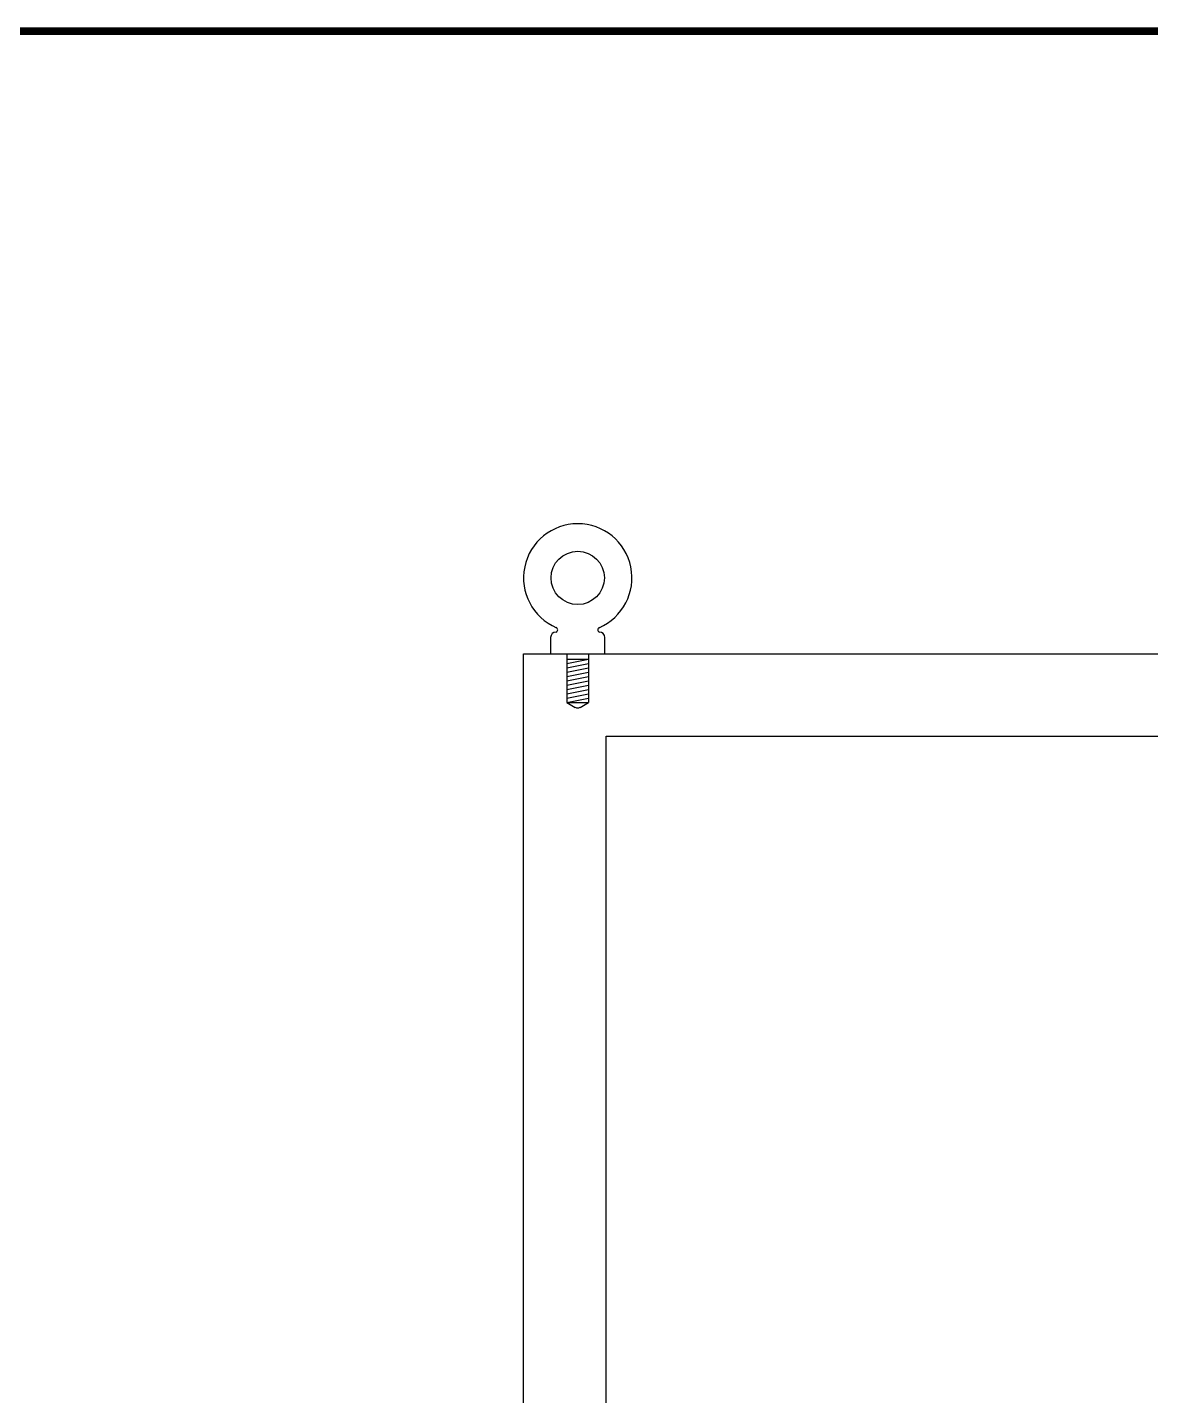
# Model space of a CAD drawing. Header units: millimetres. Extents: x 0 to 840, y -1485 to 297.
# Drawn here: x 125.8 to 177.6, y -964 to -900.8 of the extents above; entities that cross this region are included whole.
import ezdxf

# ---------------------------------------------------------------- set-up
doc = ezdxf.new("R2010")
doc.units = ezdxf.units.MM
doc.layers.add('MEMBRETE', color=7, linetype='Continuous')

# ---------------------------------------------------------------- blocks, each defined once
blk = doc.blocks.new('CANCAMO_8')
at = {"color": 2}
for p, q in [((-1.25, 0.75), (-1.25, 0)), ((1.25, 0), (1.25, 0.75)), ((-1.25, 0), (1.25, 0))]:
    blk.add_line(p, q, dxfattribs=at)
at = {"color": 3}
for p, q in [((-0.5, 0), (-0.5, -2.25)), ((0.5, 0), (0.5, -2.25)), ((-0.5, -0.25), (0.5, -0.25)), ((-0.5, -0.45), (0.5, -0.25)), ((-0.5, -0.65), (0.5, -0.45)), ((-0.5, -0.85), (0.5, -0.65)), ((-0.5, -1.05), (0.5, -0.85)), ((-0.5, -1.25), (0.5, -1.05)), ((-0.5, -1.45), (0.5, -1.25)), ((-0.5, -1.65), (0.5, -1.45)), ((-0.5, -1.85), (0.5, -1.65)), ((-0.5, -2.05), (0.5, -1.85)), ((-0.5, -2.25), (0.5, -2.05)), ((-0.5, -2.25), (0.5, -2.25)), ((-0.5, -2.25), (-0.112, -2.474)), ((0.112, -2.474), (0.5, -2.25))]:
    blk.add_line(p, q, dxfattribs=at)
at = {"color": 2}
blk.add_circle((0, 3.5), 1.23, dxfattribs=at)
for centre, radius, start, end in [((0, 3.5), 2.5, 293.22031, 246.77969), ((-1, 0.75), 0.25, 90, 180), ((-1.037, 1.104), 0.111, 289.35148, 70.64852), ((1.037, 1.104), 0.111, 109.35148, 250.64852), ((1, 0.75), 0.25, 0, 90)]:
    blk.add_arc(centre, radius, start, end, dxfattribs=at)
at = {"color": 3}
blk.add_arc((0, -2.25), 0.25, 243.43495, 296.56505, dxfattribs=at)

msp = doc.modelspace()

# ---------------------------------------------------------------- linework, layer by layer
at = {"color": 5}
for points in [[(148.6457, -929.7301), (228.6457, -929.7301), (228.6457, -1129.7301), (148.6457, -1129.7301)], [(152.4557, -933.5401), (224.8357, -933.5401), (224.8357, -1125.9201), (152.4557, -1125.9201)]]:
    msp.add_lwpolyline(points, close=True, dxfattribs=at)
at = {"layer": 'MEMBRETE', "const_width": 0.3537}
msp.add_lwpolyline([(15, -1178), (415, -1178), (415, -901), (15, -901)], close=True, dxfattribs=at)

# ---------------------------------------------------------------- block references
msp.add_blockref('CANCAMO_8', (151.1457, -929.7301))

doc.saveas('drawing.dxf')
